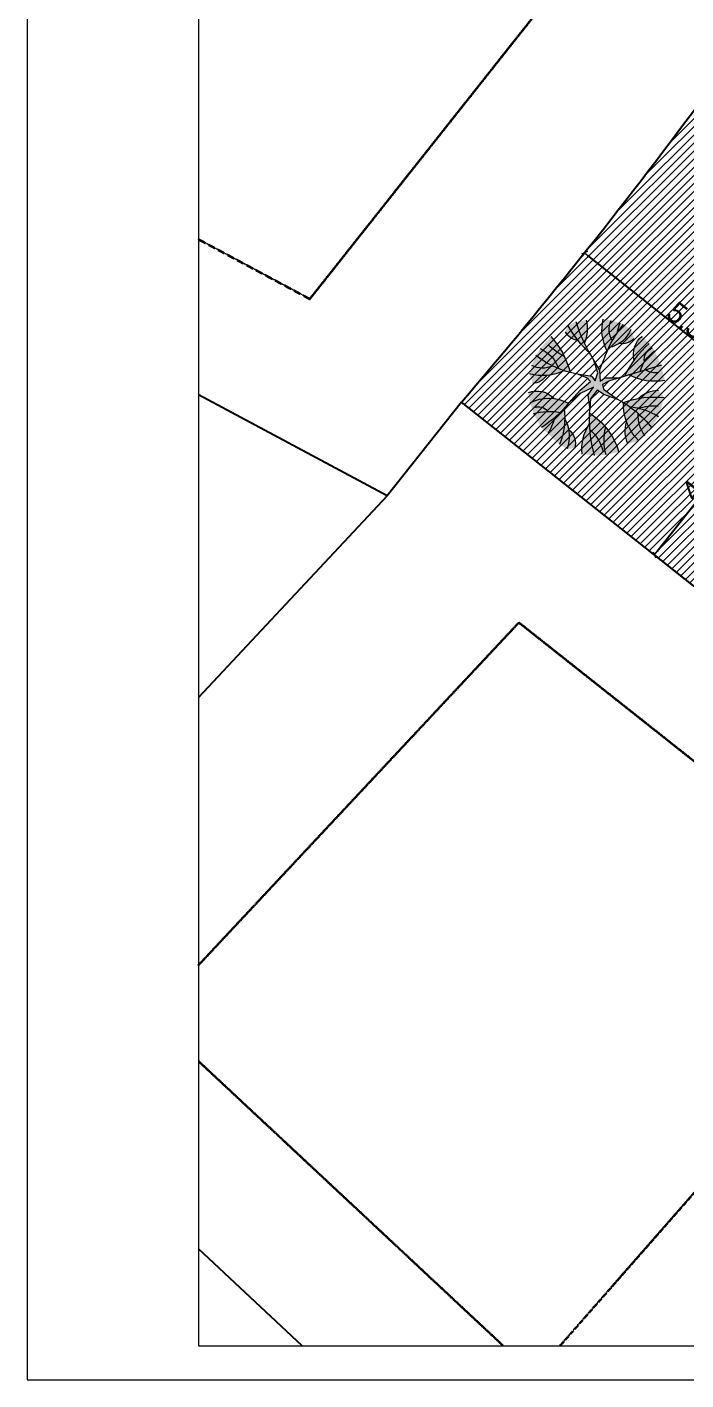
# Model space of a CAD drawing. Header units: metres. Extents: x 579991 to 911209, y 678516 to 840782.
# Drawn here: x 579991 to 594404, y 678516 to 708130 of the extents above; entities that cross this region are included whole.
import ezdxf

# ---------------------------------------------------------------- set-up
doc = ezdxf.new("R2010")
doc.units = ezdxf.units.M
doc.header["$MEASUREMENT"] = 0
doc.linetypes.add('DASHED', pattern=[0.75, 0.5, -0.25])
doc.layers.get('DEFPOINTS').update_dxf_attribs({"lineweight": 0})
for name, color, linetype, lineweight, true_color in [('2D Drafting - General_Pen_No__104', 7, 'Continuous', 13, 0x96e196), ('ОБЗАВЕЖДАНЕ_Pen_No__64', 7, 'Continuous', 13, 0x41c341), ('ОБЗАВЕЖДАНЕ_Pen_No__9', 7, 'Continuous', 13, 0x3dad99)]:
    doc.layers.add(name, color=color, linetype=linetype, lineweight=lineweight, true_color=true_color)
for name, color, linetype, lineweight in [('2D Drafting - General_Pen_No__6', 5, 'Continuous', 13), ('dimenzija', 7, 'Continuous', 13), ('Roofs_Pen_No__1', 7, 'Continuous', 13)]:
    doc.layers.add(name, color=color, linetype=linetype, lineweight=lineweight)
doc.layers.add('Parceli', color=7, linetype='Continuous')
doc.styles.add('GENERATED_STYLE_1', font='arial.ttf')
doc.dimstyles.new('GENERATED_STYLE__1', dxfattribs={"dimtxt": 300, "dimasz": 95, "dimexe": 0.18, "dimexo": 0.0625, "dimgap": 0, "dimtad": 1, "dimdec": 1, "dimlfac": 0.001, "dimzin": 0, "dimdsep": 46, "dimtxsty": 'GENERATED_STYLE_1', "dimblk": 'ARROWHEAD_2', "dimcen": 0.09, "dimclrd": 256, "dimclre": 256, "dimclrt": 5, "dimadec": 0, "dimazin": 0, "dimtfac": 1, "dimtdec": 1, "dimtmove": 0, "dimatfit": 3, "dimfxl": 1, "dimtolj": 1, "dimtzin": 0, "dimarcsym": 0})

# ---------------------------------------------------------------- blocks, each defined once
blk = doc.blocks.new('ARROWHEAD_2')
at = {"color": 0, "linetype": 'Continuous', "lineweight": 0}
for p, q in [((0, 0), (-1, 0)), ((-0.3781315, -0.655), (0.3781315, 0.655))]:
    blk.add_line(p, q, dxfattribs=at)
blk = doc.blocks.new('*D35')
at = {"layer": 'DEFPOINTS', "color": 0, "lineweight": 70, "transparency": 16777216}
for p in [(597192.9123865463, 699221.5099680653), (593713.5257956632, 696576.5101311007), (594564.5093852385, 695902.5797714894)]:
    blk.add_point(p, dxfattribs=at)
at = {"layer": 'dimenzija', "color": 151, "lineweight": -2, "true_color": 0x80c2ff, "transparency": 16777216}
for p, q in [((596282.9493745492, 699820.9659849083), (593772.5052180851, 696650.984473869)), ((597192.8633902682, 699221.5487703169), (596341.7876876901, 699895.5520781612)), ((594564.4603889603, 695902.6185737409), (593713.3846863823, 696576.6218815852))]:
    blk.add_line(p, q, dxfattribs=at)
at = {"layer": 'dimenzija', "color": 151, "lineweight": -2, "true_color": 0x80c2ff, "transparency": 16777216, "xscale": 95, "yscale": 95, "zscale": 95}
for p, rotation in [((596341.9287969711, 699895.4403276766), 51.62278878131681), ((593713.5257956632, 696576.5101311007), 231.6227887813168)]:
    blk.add_blockref('ARROWHEAD_2', p, dxfattribs=dict(at, rotation=rotation))
at = {"layer": 'dimenzija', "color": 5, "transparency": 16777216, "insert": (594709.1710600996, 698197.6265428911), "char_height": 450, "attachment_point": 5, "rotation": 51.62278878131682, "style": 'GENERATED_STYLE_1'}
blk.add_mtext('\\A1;4.2', dxfattribs=at)
blk = doc.blocks.new('*D41')
at = {"layer": 'DEFPOINTS', "color": 0, "lineweight": 70, "transparency": 16777216}
for p in [(592133.5049217187, 703121.7133767528), (592186.0927863338, 703187.8227747795), (596282.9493745493, 699820.9659849084)]:
    blk.add_point(p, dxfattribs=at)
at = {"layer": 'dimenzija', "color": 151, "lineweight": -2, "true_color": 0x80c2ff, "transparency": 16777216}
for p, q in [((592133.5438298238, 703121.7622890146), (592186.2048416764, 703187.9636420938)), ((596261.1906011429, 699946.2157026409), (592260.4394243553, 703128.6824550738)), ((596282.9882826544, 699821.0148971702), (596335.6492945071, 699887.2162502493))]:
    blk.add_line(p, q, dxfattribs=at)
at = {"layer": 'dimenzija', "color": 151, "lineweight": -2, "true_color": 0x80c2ff, "transparency": 16777216, "xscale": 95, "yscale": 95, "zscale": 95}
for p, rotation in [((592186.0927863338, 703187.8227747795), 141.4988985655737), ((596335.5372391645, 699887.0753829351), 321.4988985655737)]:
    blk.add_blockref('ARROWHEAD_2', p, dxfattribs=dict(at, rotation=rotation))
at = {"layer": 'dimenzija', "color": 5, "transparency": 16777216, "insert": (594417.2860380331, 701706.7617685932), "char_height": 450, "attachment_point": 5, "rotation": 321.49889856557365, "style": 'GENERATED_STYLE_1'}
blk.add_mtext('\\A1;5.3', dxfattribs=at)

msp = doc.modelspace()

# ---------------------------------------------------------------- hatches: boundary and pattern name
at = {"layer": '2D Drafting - General_Pen_No__104', "linetype": 'Continuous', "lineweight": 0, "true_color": 0x547d54, "transparency": 33554687}
h = msp.add_hatch(dxfattribs=at)
h.set_pattern_fill('ANSI31', color=87, scale=1000)
h.set_pattern_definition([(45, (0, 0), (-88.38834764831844, 88.38834764831844), [])])
h.paths.add_polyline_path([(609873.870529637, 695722.1407107007), (607426.726437152, 697461.8768615993, -0.02612016134504541), (603432.7983713069, 692706.2231018038), (594490.3417151712, 699788.1376105191, 0.0372376702390272), (601677.3245852732, 709608.8663046078), (611975.0075113319, 704463.6584068479, -0.0267211541414698), (608604.3113063325, 699078.6089001854), (611046.3250555397, 697342.5200390783, 0.00195804477381019), (611373.1004322241, 697811.3149567341), (616260.5114538514, 705676.0472846047), (615959.539160301, 705826.4272325074), (614850.7110819445, 703585.7799387575), (610369.4164948135, 705803.4360952504), (611478.2445729551, 708044.0833888978), (615959.5391603034, 705826.4272325062), (599764.9133611761, 713918.0258153768, -0.03723767025705801), (589492.0718377747, 699919.6603619324), (603807.4495323293, 688582.6995135115, 0.03213471712357351)])
h.paths.add_polyline_path([(603793.704039393, 691251.1620809995), (603641.750053376, 691171.875834997), (603663.0248019171, 691068.9937095181), (603966.920204829, 690853.4464069232), (603659.6293272198, 690957.7091189988), (603518.9361090589, 691047.4503750354), (603380.1419406323, 690856.4482701506), (603361.629162454, 690642.4731671951), (603316.6640892462, 690940.1615250864), (603440.187034938, 691116.9912262934), (603150.2108145361, 690975.3743366875), (602895.8470295542, 690761.7064118793), (603150.3318089654, 691051.5487223295), (603375.3563712386, 691235.1183230549), (603304.4909786823, 691314.7615740813), (603106.0215976732, 691396.8467276786), (603403.4331388461, 691350.085724611), (603480.6810828979, 691249.5573312035), (603533.5601793835, 691430.1523102614), (603441.9734133959, 691722.5795821183), (603573.72457523, 691492.8573230538), (603587.8631006745, 691237.262258884), (603690.2847420326, 691312.3004672165), (603980.1968208494, 691307.8815511176)], flags=16)
h.paths.add_polyline_path([(592733.9008606724, 700384.77773081), (592581.9468746553, 700305.4914848076), (592603.2216231965, 700202.6093593286), (592907.1170261083, 699987.0620567338), (592599.8261484992, 700091.3247688094), (592459.1329303383, 700181.0660248459), (592320.3387619116, 699990.0639199611), (592301.8259837334, 699776.0888170056), (592256.8609105255, 700073.7771748969), (592380.3838562174, 700250.6068761039), (592090.4076358154, 700108.989986498), (591836.0438508336, 699895.3220616898), (592090.5286302448, 700185.1643721401), (592315.553192518, 700368.7339728654), (592244.6877999617, 700448.3772238918), (592046.2184189525, 700530.4623774891), (592343.6299601254, 700483.7013744215), (592420.8779041773, 700383.172981014), (592473.7570006629, 700563.7679600719), (592382.1702346753, 700856.1952319288), (592513.9213965094, 700626.4729728643), (592528.0599219538, 700370.8779086946), (592630.481563312, 700445.916117027), (592920.3936421288, 700441.4972009282)], flags=16)
h.paths.add_polyline_path([(600976.2148315031, 711271.0523170526), (600668.923953894, 711375.3150291282), (600528.230735733, 711465.0562851648), (600389.4365673064, 711274.05418028), (600370.9237891282, 711060.0790773245), (600325.9587159203, 711357.7674352158), (600449.4816616122, 711534.5971364228), (600159.5054412102, 711392.9802468169), (599905.1416562283, 711179.3123220087), (600159.6264356396, 711469.1546324589), (600384.6509979127, 711652.7242331842), (600313.7856053564, 711732.3674842106), (600115.3162243473, 711814.4526378079), (600412.7277655202, 711767.6916347403), (600489.9757095721, 711667.1632413329), (600542.8548060576, 711847.7582203908), (600451.2680400701, 712140.1854922477), (600583.0192019042, 711910.4632331831), (600597.1577273486, 711654.8681690134), (600699.5793687068, 711729.9063773459), (600989.4914475236, 711725.487461247), (600802.9986660671, 711668.7679911288), (600651.0446800501, 711589.4817451264), (600672.3194285913, 711486.5996196475)], flags=16)
h.paths.add_polyline_path([(601494.178448426, 695984.9089361702), (600892.9128104785, 695185.859730787), (598655.5750722082, 696869.403489347), (599256.8407101558, 697668.4526947301), (596380.2635339737, 699833.0090190346), (598424.5667029953, 702549.7763173374), (597625.517497612, 703151.041955285), (599549.5675390441, 705707.9994125112), (600348.6167444274, 705106.7337745636), (602392.9199134491, 707823.5010728666), (610383.411967281, 701810.844693391), (608423.9527252947, 699206.8303418732), (608604.3113063325, 699078.6089001854, 0.02672115414146989), (611975.0075113319, 704463.6584068479), (601677.3245852732, 709608.8663046078, -0.03723767023902724), (594490.3417151712, 699788.1376105191), (603432.7983713069, 692706.2231018038, 0.03453505690519396), (608604.3113063325, 699078.6089001854), (608423.9527252947, 699206.8303418732), (604370.7555878055, 693820.3526395588)], flags=17)
at = {"layer": 'ОБЗАВЕЖДАНЕ_Pen_No__64', "linetype": 'Continuous', "lineweight": 0, "true_color": 0x103010}
h = msp.add_hatch(color=88, dxfattribs=at)
edge = h.paths.add_edge_path()
edge.add_ellipse((591443.2689396925, 701526.9751218958), major_axis=(-721.2672341746826, 354.7761483196171), ratio=0.9999999999999098, start_angle=183.4394826287652, end_angle=219.734600782757, ccw=False)
edge.add_ellipse((595386.7618292139, 702740.4071524547), major_axis=(-3182.376936048388, 1565.344130964631), ratio=0.9999999999998164, start_angle=51.64649860584247, end_angle=55.76567062855414)
edge.add_ellipse((593852.7419516015, 702687.7544156348), major_axis=(-2063.100566877898, 1014.79567909457), ratio=0.9999999999998593, start_angle=64.42378549216932, end_angle=73.78759042933922, ccw=False)
edge.add_ellipse((592114.0826375962, 701665.5303977953), major_axis=(179.3048532783602, 364.5304686088142), ratio=0.9999999999999212, start_angle=147.2646035812459, end_angle=196.6468417489392, ccw=False)
edge.add_line((591766.13201367, 701455.8567078321), (591824.0860579051, 701605.742639205))
edge.add_line((591824.0860579051, 701605.7426392051), (592004.0445526337, 701675.0203503252))
edge.add_line((592004.0445526335, 701675.0203503253), (592224.7176857841, 701715.20475756))
h = msp.add_hatch(color=88, dxfattribs=at)
edge = h.paths.add_edge_path()
edge.add_ellipse((592997.9093581524, 701572.1900007419), major_axis=(-338.1695097372091, 166.3384532932268), ratio=0.9999999999999942, start_angle=107.3216712035283, end_angle=163.1159074508075, ccw=False)
edge.add_ellipse((592599.9037473312, 701744.5717386042), major_axis=(-576.1559274494174, 283.3989554591581), ratio=0.9999999999999896, start_angle=126.7285279373566, end_angle=148.1541442102069, ccw=False)
edge.add_line((592717.3209589035, 701113.3159908148), (592682.2411261889, 701035.6564063536))
edge.add_ellipse((593570.599534985, 701501.0764454221), major_axis=(-899.9199825210346, 442.651669266521), ratio=0.9999999999999946, start_angle=12.63817934990442, end_angle=53.84210238111439, ccw=False)
edge.add_line((592595.6342396828, 701736.1065460506), (592767.8007825383, 701709.1259952427))
edge.add_line((592767.8007825381, 701709.1259952429), (592963.120783167, 701652.5972819113))
edge.add_line((592963.120783167, 701652.5972819112), (593040.6857778247, 701621.8316765635))
edge.add_line((593040.6857778247, 701621.8316765635), (593198.5640253911, 701512.4586365108))
edge.add_line((593198.5640253911, 701512.4586365109), (593273.1910558655, 701314.8049093629))
h = msp.add_hatch(color=88, dxfattribs=at)
edge = h.paths.add_edge_path()
edge.add_ellipse((590088.7941057176, 700122.6654130747), major_axis=(810.9269945038237, 1648.631322070813), ratio=0.9999999999999902, start_angle=310.2633803024633, end_angle=338.45125055916344, ccw=False)
edge.add_line((591870.9381664294, 700569.3760278994), (591738.4740531297, 700609.7245075362))
edge.add_ellipse((591265.5199414568, 701576.3857312124), major_axis=(-965.6628638350712, 474.9892067379357), ratio=0.9999999999999909, start_angle=120.90592645273111, end_angle=142.2625147964608, ccw=False)
edge.add_ellipse((591040.9941316596, 700699.9112733889), major_axis=(-331.3849821834779, 163.0012872060478), ratio=0.9999999999999797, start_angle=118.39239759081289, end_angle=174.1288154808832, ccw=False)
edge.add_line((591055.1760364489, 700330.8797034328), (590982.8251269691, 700538.0201140193))
edge.add_line((590982.8251269691, 700538.0201140195), (591031.8136195361, 700722.4643666097))
edge.add_line((591031.8136195361, 700722.4643666097), (591124.2272150365, 700939.6081356953))
edge.add_line((591124.2272150365, 700939.6081356953), (591215.3022760998, 701091.3742130202))
edge.add_line((591215.3022760998, 701091.3742130202), (591448.5719777837, 701358.2187163227))
h = msp.add_hatch(color=88, dxfattribs=at)
edge = h.paths.add_edge_path()
edge.add_line((593866.7896877383, 700729.3318388681), (593939.4791660841, 700393.6096164894))
edge.add_ellipse((593727.0537567872, 701610.6423717081), major_axis=(545.2881350457068, 1108.582036463077), ratio=0.999999999999988, start_angle=178.7845965579403, end_angle=216.0924772092205, ccw=False)
edge.add_line((593158.3739458737, 700513.875963374), (593070.3287278457, 700487.0981005853))
edge.add_ellipse((595073.2695929365, 699560.9095155046), major_axis=(973.9879418462089, 1980.137594543197), ratio=0.9999999999999796, start_angle=81.03603200341502, end_angle=91.37510218503479, ccw=False)
edge.add_ellipse((593783.3919657662, 700956.7032043013), major_axis=(233.631610824751, 474.9778883205333), ratio=0.9999999999999745, start_angle=65.84450707537923, end_angle=129.8698518348977, ccw=False)
edge.add_line((593445.609379175, 701364.245408454), (593600.4180838566, 701204.1702484337))
edge.add_line((593600.4180838565, 701204.1702484337), (593676.0113958897, 701105.2621110773))
edge.add_line((593676.0113958898, 701105.2621110772), (593719.4505327715, 701039.6290258918))
edge.add_line((593719.4505327715, 701039.6290258918), (593866.7896877384, 700729.3318388681))
msp.add_hatch(color=88, dxfattribs=at).paths.add_polyline_path([(592907.1170261079, 699987.062056734), (592599.8261484992, 700091.3247688094), (592459.1329303381, 700181.0660248459), (592320.3387619118, 699990.0639199615), (592301.8259837333, 699776.0888170067), (592256.8609105254, 700073.7771748971), (592380.3838562174, 700250.6068761039), (592090.4076358149, 700108.9899864977), (591836.0438508332, 699895.3220616903), (592090.5286302452, 700185.1643721401), (592315.553192518, 700368.7339728654), (592244.6877999618, 700448.3772238913), (592046.2184189502, 700530.4623774898), (592343.6299601253, 700483.7013744218), (592420.8779041773, 700383.172981014), (592473.7570006633, 700563.7679600721), (592382.1702346748, 700856.1952319292), (592513.9213965093, 700626.4729728639), (592528.0599219541, 700370.8779086947), (592630.4815633118, 700445.9161170274), (592920.393642129, 700441.4972009282), (592733.9008606724, 700384.77773081), (592581.946874655, 700305.4914848075), (592603.2216231967, 700202.6093593286)])
h = msp.add_hatch(color=88, dxfattribs=at)
edge = h.paths.add_edge_path()
edge.add_line((591836.0438508333, 699895.3220616902), (591740.2768419359, 699783.9153633796))
edge.add_ellipse((590094.0547146548, 699589.5508750192), major_axis=(-1487.453383092268, 731.6469639194127), ratio=0.9999999999998148, start_angle=205.261643725056, end_angle=212.925167801382, ccw=False)
edge.add_ellipse((591029.6625625888, 699168.8766645549), major_axis=(362.9197256286685, 737.8232949747328), ratio=0.999999999999994, start_angle=306.85749564520296, end_angle=324.8047947761728, ccw=False)
edge.add_ellipse((591590.3251060453, 699013.3286089109), major_axis=(174.2707021224682, 354.2959353747581), ratio=0.9999999999999901, start_angle=281.07073776417013, end_angle=347.3962903622014, ccw=False)
edge.add_line((591971.4914942023, 698910.3331139577), (591805.6507156207, 698896.7938630099))
edge.add_line((591805.6507156206, 698896.7938630099), (591639.3521248599, 698989.6502493324))
edge.add_line((591639.35212486, 698989.6502493324), (591243.1757130998, 699363.1194488028))
edge.add_line((591243.1757130998, 699363.1194488028), (591072.924050687, 699662.9281227762))
edge.add_line((591072.924050687, 699662.9281227762), (590993.8127848558, 699905.0992164571))
edge.add_line((590993.8127848558, 699905.0992164571), (590958.7920358492, 700130.303591089))
edge.add_ellipse((591143.8238723696, 699647.8440465769), major_axis=(-463.6686345232656, 228.0688272787125), ratio=0.9999999999999921, start_angle=249.10058028918831, end_angle=317.17430974314834, ccw=False)
edge.add_ellipse((591405.9381288126, 699125.7709710661), major_axis=(-791.0704909041842, 389.1108988659871), ratio=0.9999999999998824, start_angle=266.99057048556415, end_angle=288.6075007095413, ccw=False)
h = msp.add_hatch(color=88, dxfattribs=at)
edge = h.paths.add_edge_path()
edge.add_line((593929.1388377849, 700018.4738168913), (593802.6174302967, 699606.3501236892))
edge.add_line((593802.6174302968, 699606.350123689), (593655.2763806954, 699359.7530679711))
edge.add_line((593655.2763806954, 699359.7530679711), (593504.4697189181, 699184.9865523182))
edge.add_line((593504.4697189182, 699184.9865523183), (593375.5671853842, 699070.9905190455))
edge.add_line((593375.5671853843, 699070.9905190455), (593135.9186822417, 699005.4782686937))
edge.add_ellipse((593725.6961724116, 699282.050703339), major_axis=(-584.5216569811573, 287.5138814678939), ratio=0.9999999999999902, start_angle=8.119808648817525, end_angle=51.31553326783859, ccw=False)
edge.add_ellipse((594145.1713185264, 699866.5978467461), major_axis=(-993.2687824923414, 488.5679761981314), ratio=0.9999999999999519, start_angle=23.92309112432588, end_angle=46.40574897768619, ccw=False)
edge.add_line((593039.114452436, 699910.4128055414), (593364.4718229048, 700000.9369849113))
edge.add_ellipse((593814.0599835505, 699533.7294646989), major_axis=(286.183638144515, 581.8172448407774), ratio=0.9999999999999957, start_angle=387.33402675433683, end_angle=430.09060192817617, ccw=False)
edge.add_line((593801.1324838422, 700181.9927298058), (593929.138837785, 700018.4738168913))
h = msp.add_hatch(color=88, dxfattribs=at)
edge = h.paths.add_edge_path()
edge.add_ellipse((591537.9316417717, 698445.8713698891), major_axis=(-1298.432212240071, 638.6714345061833), ratio=0.9999999999999826, start_angle=221.6114075596088, end_angle=264.4557235202283, ccw=False)
edge.add_line((592932.8509027596, 698830.6150070837), (592658.5728525321, 698765.2635473582))
edge.add_line((592658.572852532, 698765.2635473582), (592405.0735704771, 698751.4082849004))
edge.add_line((592405.0735704773, 698751.4082849002), (592134.8672409706, 698784.3821654698))
edge.add_ellipse((593084.1387925139, 698899.5294301106), major_axis=(422.0552545002808, 858.0470460716058), ratio=0.999999999999994, start_angle=81.5636726970668, end_angle=123.10782688796621, ccw=False)
edge.add_line((592297.2960562296, 699442.9021194137), (592299.0632112785, 699676.5241011404))

# ---------------------------------------------------------------- linework, layer by layer
at = {"layer": '2D Drafting - General_Pen_No__6', "color": 5, "linetype": 'DASHED', "lineweight": 35, "flags": 128}
for points in [[(583740.6173729971, 703486.0872895764), (586178.0170664482, 702177.8708365576), (591730.3292012133, 709188.871962467), (594318.3542775281, 713009.6365171315), (583740.6173729971, 717595.7885508068)], [(583740.6173729971, 687594.332638266), (590751.3298938342, 695095.5786774696), (599472.581164568, 688188.8461899774)], [(599472.581164568, 688188.8461899774), (591650.3142582111, 679266.0709789591)], [(590403.8688288569, 679266.0709789591), (583740.6173729971, 685493.5884024969)]]:
    msp.add_lwpolyline(points, dxfattribs=at)
at = {"layer": 'Parceli', "color": 1}
msp.add_lwpolyline([(589492.0718377747, 699919.6603619324, 0.037237670257058), (599764.9133611761, 713918.0258153768)], format="xyb", dxfattribs=at)
for points in [[(587866.3851224177, 697866.8774640949), (583740.6173729971, 700081.2854111181)], [(589492.0718377747, 699919.6603619324), (587866.3851224177, 697866.8774640949)], [(603807.4495323293, 688582.6995135115), (589492.0718377747, 699919.6603619324)], [(587866.3851224177, 697866.8774640949), (583740.6173729971, 693452.4332981153)], [(586010.2933344047, 679266.0709789591), (583740.6173729971, 681387.3246486655)]]:
    msp.add_lwpolyline(points, dxfattribs=at)
at = {"layer": 'Roofs_Pen_No__1'}
for points in [[(579990.6173729971, 678516.0709789591), (642990.6173729971, 678516.0709789591), (642990.6173729971, 723066.0709789591), (579990.6173729971, 723066.0709789591)], [(583740.6173729971, 679266.0709789591), (642240.6173729971, 679266.0709789591), (642240.6173729971, 722316.0709789591), (583740.6173729971, 722316.0709789591)]]:
    msp.add_lwpolyline(points, close=True, dxfattribs=at)
at = {"layer": 'ОБЗАВЕЖДАНЕ_Pen_No__9', "color": 135, "linetype": 'Continuous', "lineweight": 13, "true_color": 0x3dad99}
for p, q in [((592513.9213965094, 700626.4729728643), (592382.1702346753, 700856.1952319288)), ((592473.7570006629, 700563.7679600719), (592382.1702346753, 700856.1952319288)), ((592641.1994499159, 700934.1208683485), (592513.9213965094, 700626.4729728643)), ((593866.7896877362, 700729.3318388674), (592733.9008606724, 700384.77773081)), ((592343.6299601254, 700483.7013744215), (592029.9745856248, 700533.0163400457)), ((592046.2184189497, 700530.4623774902), (592244.6877999617, 700448.3772238918)), ((592315.553192518, 700368.7339728654), (592244.6877999617, 700448.3772238918)), ((592343.6299601254, 700483.7013744215), (592420.8779041773, 700383.172981014)), ((592420.8779041773, 700383.172981014), (592473.7570006629, 700563.7679600719)), ((592513.9213965094, 700626.4729728643), (592528.0599219538, 700370.8779086946)), ((592630.481563312, 700445.916117027), (592528.0599219538, 700370.8779086946)), ((592733.9008606724, 700384.77773081), (592581.9468746553, 700305.4914848076)), ((592920.3936421288, 700441.4972009282), (592630.481563312, 700445.916117027)), ((591836.0438508336, 699895.3220616898), (592090.5286302448, 700185.1643721401)), ((592090.4076358154, 700108.989986498), (591836.0438508336, 699895.3220616898)), ((592380.3838562174, 700250.6068761039), (592090.4076358154, 700108.989986498)), ((592090.5286302448, 700185.1643721401), (592315.553192518, 700368.7339728654)), ((592256.8609105255, 700073.7771748969), (592380.3838562174, 700250.6068761039)), ((592459.1329303383, 700181.0660248459), (592320.3387619116, 699990.0639199611)), ((592599.8261484992, 700091.3247688094), (592459.1329303383, 700181.0660248459)), ((592581.9468746553, 700305.4914848076), (592603.2216231965, 700202.6093593286)), ((592599.8261484992, 700091.3247688094), (592907.1170261083, 699987.0620567338)), ((592603.2216231965, 700202.6093593286), (592907.1170261083, 699987.0620567338)), ((592256.8609105255, 700073.7771748969), (592304.2818573412, 699759.8298646829)), ((592320.3387619116, 699990.0639199611), (592301.8259837335, 699776.0888170066))]:
    msp.add_line(p, q, dxfattribs=at)
at = {"layer": 'ОБЗАВЕЖДАНЕ_Pen_No__9', "color": 135, "linetype": 'Continuous', "lineweight": 13, "true_color": 0x3dad99, "extrusion": (0, 0, -1)}
for centre, major_axis, ratio, start_param, end_param in [((593852.741951605, 702687.7544156334), (-2063.100566881836, 1014.795679096507), 0.9999999999999714, 4.995348907076982, 5.336074536011695), ((595386.7618292188, 702740.4071524541), (1565.344130963525, 3182.376936046141), 0.9999999999999906, 3.695143542509255, 3.950143980061746), ((591443.2689396911, 701526.9751218979), (354.7761483197124, 721.2672341748764), 0.9999999999999836, 0.8772967161782534, 1.510766030357181), ((593570.5995349832, 701501.0764454224), (-899.919982520802, 442.6516692664063), 0.9999999999999798, 5.343463344431754, 6.062607466065745), ((593198.5640253902, 701512.4586365112), (209.0060091968802, 424.9135317955829), 0.9999999999999853, 3.703513576972114, 4.683551466624144), ((593880.6140932327, 701275.3999279948), (437.845054729139, 890.148035930088), 0.9999999999998772, 4.418381986320989, 4.645312665456602), ((590088.7941057147, 700122.6654130734), (-1648.631322072177, 810.926994504495), 0.9999999999999926, 1.946892954225889, 2.438864099328536), ((592114.0826375979, 701665.5303977911), (179.3048532782254, 364.5304686085399), 0.999999999999974, 2.851050455021768, 3.712933103048661), ((592599.9037473314, 701744.5717386059), (-576.1559274499009, 283.3989554593959), 0.9999999999999867, 3.05433932531177, 4.071355238469835), ((592997.9093581515, 701572.1900007447), (-338.1695097378003, 166.3384532935176), 0.9999999999999852, 3.436275659786543, 4.41006878593223), ((593783.3919657706, 700956.7032043027), (233.631610824676, 474.9778883203808), 0.9999999999999637, 4.016528793582546, 5.133981864348387), ((590927.7693461145, 700423.1454500062), (-652.7708537386944, 321.084222673332), 0.9999999999999835, 1.520010420975495, 2.359838110336332), ((593004.4498334051, 703035.98110194), (-2214.313414160247, 1089.174091135788), 0.9999999999999167, 4.789587805486457, 4.966116026853785), ((594171.7953699465, 700391.7565886867), (-709.0297858714631, 348.7568054622578), 0.9999999999999839, 6.078894853500921, 6.787334768189102), ((593755.7478829285, 700852.4555938705), (117.000864197904, 237.8651724919345), 0.9999999999999565, 4.059124309604832, 5.52052624907563), ((591272.1117474468, 701182.723268615), (-465.9012126595283, 229.1669854016336), 0.9999999999999908, 3.820323846951441, 4.736425011359453), ((592424.2090739924, 702623.3793383562), (-1908.797995336876, 938.8974968212874), 0.9999999999999923, 4.441666012528772, 4.91273350748339), ((591265.519941455, 701576.3857312175), (474.9892067372391, 965.662863833655), 0.9999999999999852, 2.229439695020357, 2.950270552563182), ((591040.9941316625, 700699.9112733898), (163.0012872060567, 331.3849821834959), 0.999999999999967, 1.673267827654043, 2.646051833110727), ((593727.05375679, 701610.642371709), (545.288135044113, 1108.582036459837), 0.9999999999999998, 2.511660091089979, 3.162805445396259), ((591143.8238723725, 699647.8440465773), (-463.6686345232947, 228.0688272787267), 0.9999999999999976, 0.7474492994146672, 1.935560012501054), ((593814.0599835523, 699533.7294647052), (286.1836381441966, 581.81724484013), 0.9999999999999761, -1.223311778359806, -0.4770687646959915), ((591174.0103548844, 699557.5268422352), (-235.9507067600829, 116.0591788609659), 0.9999999999999968, 0.7736884366660431, 2.031581143274633), ((589872.5475982262, 701486.3105710944), (-2267.683322007143, 1115.425623778554), 0.9999999999999789, 3.36544294731294, 3.682018061285493), ((590094.0547146531, 699589.5508750195), (731.6469639191342, 1487.453383091702), 0.9999999999999492, 0.9961437418888632, 1.483968515075121), ((591759.0920315736, 697858.0711503369), (1067.593464658193, 2170.439554981786), 0.999999999999971, 0.03741060575169697, 0.4438539822709622), ((594145.1713185236, 699866.597846745), (488.5679761979789, 993.2687824920315), 0.9999999999999981, 3.453249466054015, 4.294852273011374), ((593704.6093465701, 698148.478622417), (-1690.042110007221, 831.2960881585082), 0.9999999999999937, 0.7525248371410276, 1.233164156003282), ((592969.8487702383, 698214.8035606486), (715.775982090986, 1455.187349365803), 0.99999999999999, -0.3348258312118766, 0.08214809129921097), ((593733.5745073155, 698530.3571420443), (-1175.224869036299, 578.06833957072), 0.9999999999999731, 0.8215713198631468, 1.164715405550307), ((591430.6792098308, 698533.3411333148), (522.9783687642661, 1063.225821009715), 0.9999999999999933, -0.7638483146992947, -0.2652336076940942), ((590050.5563532349, 699987.418088444), (678.391717587396, 1379.184367801588), 0.9999999999996773, 1.381215551854631, 1.622318956316406), ((595179.1124599557, 699537.9212610989), (1272.650944640997, 2587.325645364568), 0.9999999999999446, 3.978983681139223, 4.332296703580663), ((591537.9316417726, 698445.8713698862), (638.6714345055242, 1298.43221223873), 0.999999999999988, 0.09676587921164415, 0.8445402584871333), ((593725.6961724109, 699282.0507033436), (287.5138814678624, 584.5216569810932), 0.9999999999999885, 3.816763967441403, 4.570671584824928), ((591590.3251060478, 699013.3286089125), (174.270702122203, 354.295935374219), 0.9999999999999958, 0.2199762311414584, 1.377575502191728), ((593084.1387925152, 698899.5294301078), (-858.0470460719235, 422.0552545004372), 0.9999999999999736, 5.705344719809431, 6.430426995393706), ((591724.1338347548, 698647.5729802095), (391.776179491087, 796.4890614418894), 0.999999999999974, 0.2547836611118461, 0.9006738398003233), ((593762.1417066556, 699087.4312352778), (-1031.592308064628, 507.4185105747858), 0.9999999999999167, 5.542016498123257, 6.077382573673907)]:
    msp.add_ellipse(centre, major_axis=major_axis, ratio=ratio, start_param=start_param, end_param=end_param, dxfattribs=at)
at = {"layer": 'ОБЗАВЕЖДАНЕ_Pen_No__9', "color": 135, "linetype": 'Continuous', "lineweight": 13, "true_color": 0x3dad99, "extrusion": (0, 0, -0.9999999999999998)}
for centre, major_axis, ratio, start_param, end_param in [((594909.7959462738, 700076.1940540062), (1070.509553764602, 2176.368024340136), 0.9999999999999445, 4.616810767453503, 4.946211215737298), ((593730.8021294721, 700942.6165623969), (-343.1180916804435, 168.7725564359733), 0.9999999999999727, 4.043565023210855, 4.84003951770619), ((591405.9381288146, 699125.7709710668), (-791.0704909042647, 389.1108988660266), 0.9999999999999938, 0.6272287763133525, 1.623320780427872)]:
    msp.add_ellipse(centre, major_axis=major_axis, ratio=ratio, start_param=start_param, end_param=end_param, dxfattribs=at)
at = {"layer": 'ОБЗАВЕЖДАНЕ_Pen_No__9', "color": 135, "linetype": 'Continuous', "lineweight": 13, "true_color": 0x3dad99, "extrusion": (0, 0, -0.9999999999999999)}
for centre, major_axis, ratio, start_param, end_param in [((595073.2695929374, 699560.9095155065), (973.987941847588, 1980.137594546), 0.999999999999952, 4.688388919703677, 5.095289546494101), ((591029.3447745177, 699168.791400711), (-738.1176876934094, 363.0645312012452), 0.9999999999999648, 2.185144823796525, 3.021471092468019), ((594107.1353399941, 699627.0777832081), (-670.6855343699335, 329.8960764379075), 0.9999999999999918, 5.193159600082958, 5.884063261469239)]:
    msp.add_ellipse(centre, major_axis=major_axis, ratio=ratio, start_param=start_param, end_param=end_param, dxfattribs=at)

# ---------------------------------------------------------------- dimensions: what is measured, and where the dimension line sits
at = {"layer": 'dimenzija'}
for base, p1, p2, angle, picture, middle in [((592186.0927863338, 703187.8227747795), (596282.9493745492, 699820.9659849083), (592133.5049217186, 703121.7133767527), 141.49889856557368, '*D41', (594274.1594152369, 701526.8340429873)), ((593713.5257956632, 696576.5101311007), (597192.9123865464, 699221.5099680653), (594564.5093852385, 695902.5797714894), 231.62278878131679, '*D35', (594886.2795710845, 698057.3667259447))]:
    dim = msp.add_linear_dim(base=base, p1=p1, p2=p2, angle=angle, dimstyle='GENERATED_STYLE__1', override={"dimtxt": 450}, dxfattribs=at)
    dim.commit()
    dim.dimension.update_dxf_attribs({"geometry": picture, "text_midpoint": middle, "dimtype": 161})

doc.saveas('drawing.dxf')
